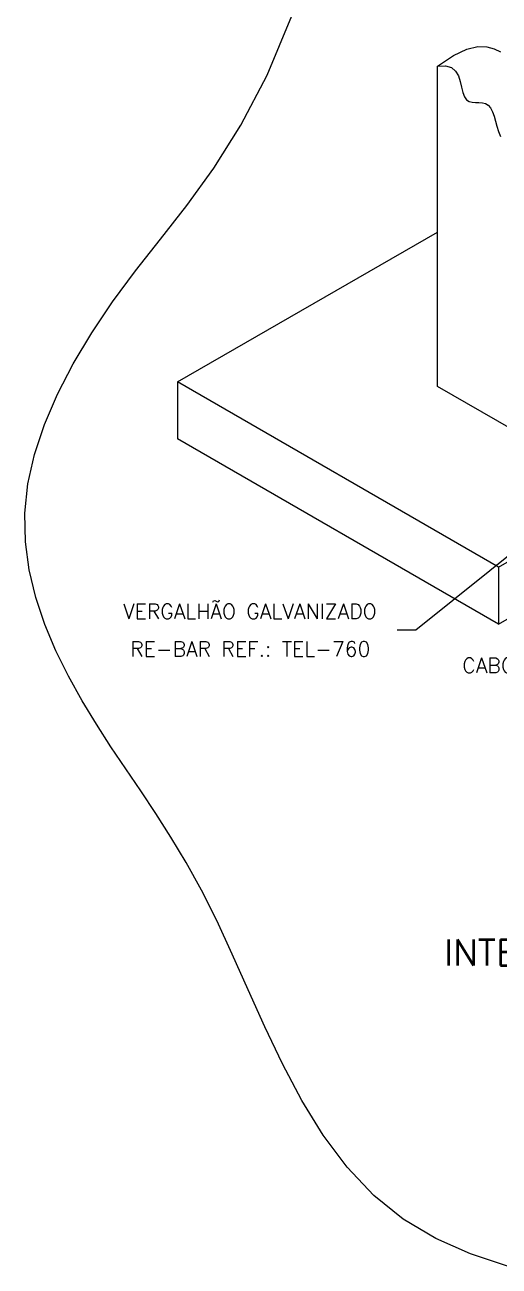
# Model space of a CAD drawing. Header units: millimetres. Extents: x -5770.7 to -5752, y -4439.8 to -4409.6.
# Drawn here: x -5770.71 to -5764.38, y -4439.42 to -4422.84 of the extents above; entities that cross this region are included whole.
import ezdxf
from ezdxf.enums import TextEntityAlignment as Align

# ---------------------------------------------------------------- set-up
doc = ezdxf.new("R2010")
doc.units = ezdxf.units.MM
doc.header["$LTSCALE"] = 10
doc.layers.add('Termotécnica', color=7, linetype='Continuous')
doc.styles.add('r140', font='romans.shx')
doc.styles.add('r80', font='romans.shx')

msp = doc.modelspace()

# ---------------------------------------------------------------- linework, layer by layer
at = {"layer": 'Termotécnica', "color": 2}
for p, q in [((-5765.207, -4427.671), (-5765.207, -4423.394)), ((-5768.675, -4427.61), (-5765.207, -4425.608)), ((-5764.392, -4430.083), (-5768.675, -4427.61)), ((-5768.675, -4427.61), (-5768.675, -4428.371)), ((-5763.414, -4428.706), (-5765.207, -4427.671)), ((-5764.392, -4430.844), (-5768.675, -4428.371)), ((-5762.454, -4428.481), (-5765.496, -4430.925)), ((-5764.392, -4430.083), (-5761.832, -4428.605)), ((-5764.392, -4430.844), (-5762.145, -4429.546)), ((-5764.392, -4430.083), (-5764.392, -4430.844)), ((-5765.496, -4430.925), (-5765.746, -4430.925))]:
    msp.add_line(p, q, dxfattribs=at)
for points in [[(-5764.272, -4439.421), (-5764.764, -4439.257), (-5765.229, -4439.05), (-5765.662, -4438.791), (-5766.057, -4438.475), (-5766.412, -4438.098), (-5766.73, -4437.671), (-5767.015, -4437.207), (-5767.274, -4436.72), (-5767.512, -4436.222), (-5767.733, -4435.729), (-5767.944, -4435.252), (-5768.15, -4434.805), (-5768.355, -4434.4), (-5768.559, -4434.031), (-5768.763, -4433.692), (-5768.965, -4433.374), (-5769.166, -4433.072), (-5769.365, -4432.778), (-5769.563, -4432.483), (-5769.757, -4432.182), (-5769.948, -4431.868), (-5770.13, -4431.541), (-5770.298, -4431.202), (-5770.445, -4430.852), (-5770.566, -4430.491), (-5770.655, -4430.122), (-5770.706, -4429.745), (-5770.713, -4429.362), (-5770.671, -4428.972), (-5770.583, -4428.578), (-5770.451, -4428.178), (-5770.278, -4427.774), (-5770.066, -4427.367), (-5769.82, -4426.955), (-5769.542, -4426.541), (-5769.234, -4426.124), (-5768.901, -4425.701), (-5768.551, -4425.252), (-5768.191, -4424.754), (-5767.832, -4424.181), (-5767.481, -4423.512), (-5767.148, -4422.721)], [(-5765.207, -4423.394), (-5764.992, -4423.25), (-5764.814, -4423.166), (-5764.668, -4423.131), (-5764.548, -4423.133), (-5764.45, -4423.16), (-5764.367, -4423.2)], [(-5765.207, -4423.394), (-5765.099, -4423.386), (-5765.02, -4423.409), (-5764.964, -4423.457), (-5764.927, -4423.522), (-5764.902, -4423.597), (-5764.884, -4423.673), (-5764.867, -4423.744), (-5764.847, -4423.801), (-5764.818, -4423.84), (-5764.782, -4423.862), (-5764.741, -4423.873), (-5764.697, -4423.877), (-5764.652, -4423.878), (-5764.607, -4423.882), (-5764.565, -4423.892), (-5764.529, -4423.914), (-5764.498, -4423.951), (-5764.473, -4424.001), (-5764.451, -4424.06), (-5764.431, -4424.126), (-5764.412, -4424.195), (-5764.391, -4424.264), (-5764.367, -4424.33)]]:
    msp.add_lwpolyline(points, dxfattribs=at)

# ---------------------------------------------------------------- texts
at = {"layer": 'Termotécnica', "color": 2, "style": 'r80'}
for s, p in [('VERGALHÃO GALVANIZADO', (-5769.402, -4430.775)), ('RE-BAR REF.: TEL-760', (-5769.307, -4431.277)), ('CABO DE COBRE NU', (-5764.875, -4431.497))]:
    msp.add_text(s, height=0.2, dxfattribs=at).set_placement(p)
at = {"layer": 'Termotécnica', "color": 5, "style": 'r140'}
msp.add_text('INTERLIGAÇÃO DA RE-BAR', height=0.35, dxfattribs=at).set_placement((-5762.057, -4435.511), align=Align.BOTTOM_CENTER)

doc.saveas('drawing.dxf')
